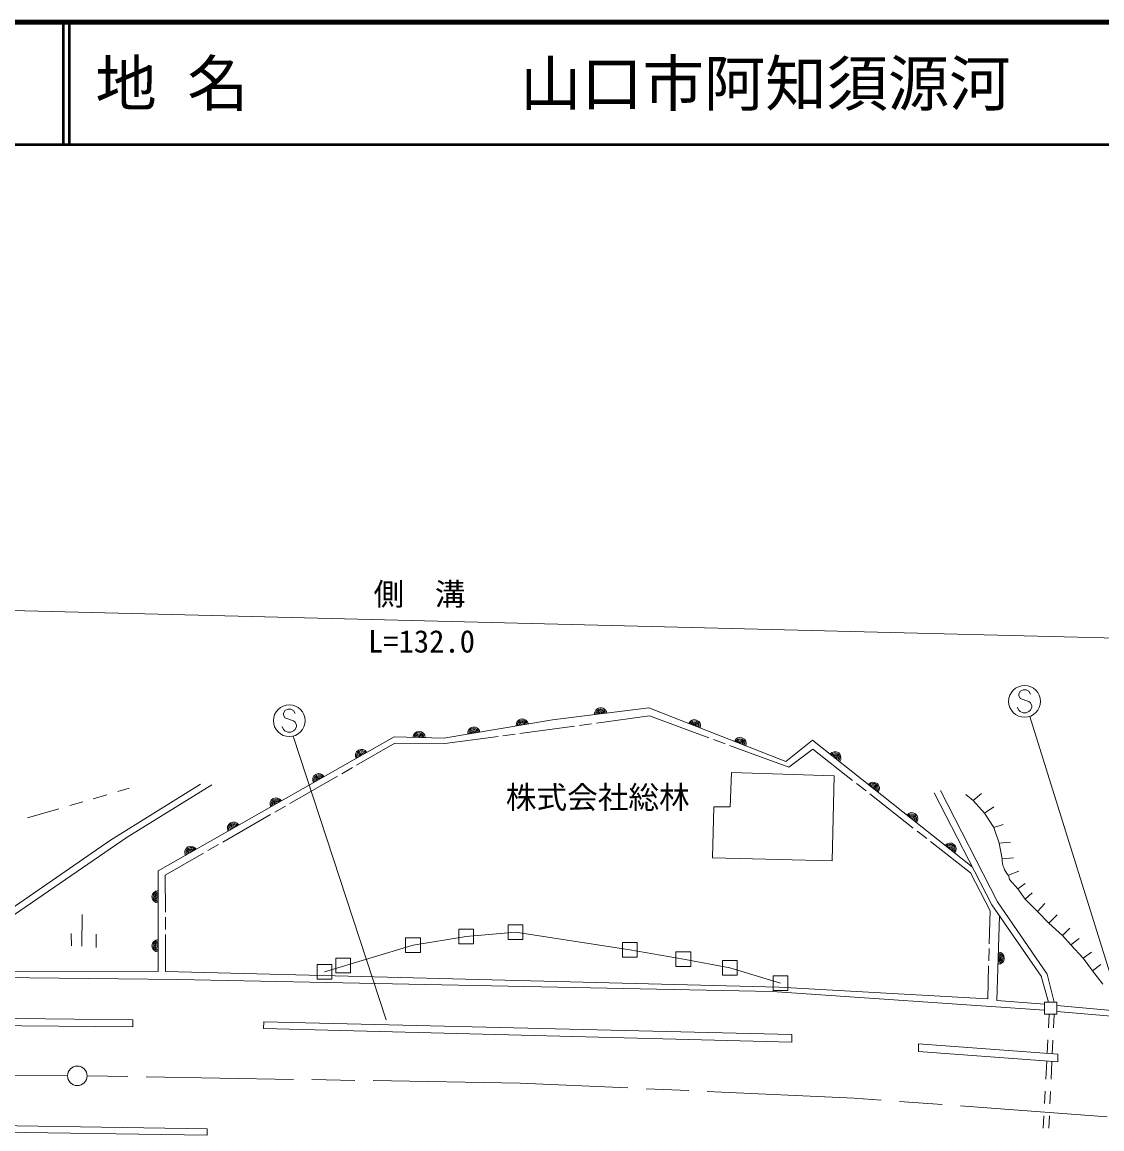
# Model space of a CAD drawing. Units: millimetres, scale not verified. Extents: x 40000 to 680000, y 20000 to 380000.
# Drawn here: x 364404 to 452485, y 289666 to 380000 of the extents above; entities that cross this region are included whole.
import ezdxf
from ezdxf.enums import TextEntityAlignment as Align

# ---------------------------------------------------------------- set-up
doc = ezdxf.new("R2010")
doc.units = ezdxf.units.MM
doc.header["$LTSCALE"] = 1000
doc.linetypes.add('CHAIN', pattern=[18.5, 12, -1.5, 3.5, -1.5])
for name, color, linetype, lineweight in [('M-BGD', 7, 'Continuous', 13), ('M-BMK', 2, 'CHAIN', 13), ('M-BMK-ROW', 30, 'Continuous', 13), ('M-BMK-SRVR', 3, 'Continuous', 13), ('M-STR-HTXT', 7, 'Continuous', 13), ('M-STR-STRC', 7, 'Continuous', 13), ('M-TTL', 2, 'Continuous', 140), ('M-TTL-LINE', 7, 'Continuous', 50)]:
    doc.layers.add(name, color=color, linetype=linetype, lineweight=lineweight)
doc.layers.add('M-TTL-TXT', color=7, linetype='Continuous')
doc.styles.add('ＭＳ ゴシック', font='')
doc.styles.get('ＭＳ ゴシック').set_extended_font_data('MS Gothic')

msp = doc.modelspace()

# ---------------------------------------------------------------- linework, layer by layer
at = {"layer": 'M-BGD'}
for p, q in [((405014, 321941), (409473, 322543)), ((409870, 322596), (410861, 322730)), ((411257, 322783), (415592, 323368)), ((415592, 323368), (420429, 321585)), ((398894, 321116), (403230, 321701)), ((403626, 321754), (404617, 321888)), ((391692, 319354), (394815, 321148)), ((394815, 321148), (398894, 321116)), ((420805, 321446), (421743, 321100)), ((422118, 320962), (426955, 319179)), ((426955, 319179), (428895, 320669)), ((428895, 320669), (432146, 318114)), ((390478, 318656), (391345, 319155)), ((386229, 316215), (390131, 318457)), ((372220, 317206), (373147, 317478)), ((432461, 317867), (433247, 317249)), ((368299, 316057), (369348, 316365)), ((370194, 316612), (371304, 316938)), ((433561, 317002), (437100, 314222)), ((441394, 316964), (441986, 316456)), ((441986, 316456), (442664, 317049)), ((441986, 316456), (442918, 315440)), ((364848, 315046), (367399, 315794)), ((380767, 313077), (384668, 315319)), ((385015, 315518), (385882, 316016)), ((442918, 315440), (443680, 315948)), ((442918, 315440), (443680, 314255)), ((443680, 314255), (444442, 314509)), ((437414, 313975), (438200, 313357)), ((443680, 314255), (444103, 312985)), ((379553, 312380), (380420, 312878)), ((438515, 313110), (441766, 310555)), ((444103, 312985), (445034, 313069)), ((444103, 312985), (444357, 311715)), ((376083, 310386), (379206, 312180)), ((444357, 311715), (445288, 311799)), ((376094, 307343), (376083, 310386)), ((441766, 310555), (443371, 307471)), ((444865, 310360), (445712, 310699)), ((445627, 309259), (446220, 309683)), ((445627, 309259), (446220, 308413)), ((446220, 308413), (446812, 308921)), ((446220, 308413), (447236, 307397)), ((447236, 307397), (447828, 308074)), ((369303, 307173), (369268, 304569)), ((443371, 307471), (443296, 304777)), ((447236, 307397), (448167, 306465)), ((448167, 306465), (448844, 307143)), ((376099, 305943), (376095, 306943)), ((443919, 300136), (444129, 307060)), ((448167, 306465), (449268, 305449)), ((368402, 305622), (368425, 304604)), ((370434, 305568), (370442, 304460)), ((376112, 302500), (376101, 305543)), ((449268, 305449), (449860, 306042)), ((449268, 305449), (449945, 304687)), ((449945, 304687), (450622, 305195)), ((449945, 304687), (450622, 305195)), ((449945, 304687), (450961, 303587)), ((443285, 304377), (443258, 303377)), ((450961, 303587), (451638, 304095)), ((450961, 303587), (451723, 302571)), ((443247, 302978), (443172, 300283)), ((451723, 302571), (452400, 303079)), ((451723, 302571), (452570, 301470)), ((447800, 299855), (443919, 300136)), ((448800, 300018), (447800, 300018)), ((447800, 300018), (447800, 299018)), ((448800, 299018), (448800, 300018)), ((447800, 299018), (448800, 299018)), ((448136, 297920), (448196, 299018)), ((448587, 299018), (448535, 297905)), ((453898, 299263), (448800, 299739)), ((448800, 299246), (453898, 298805)), ((448022, 295824), (448081, 296922)), ((448489, 296906), (448437, 295793)), ((447907, 293730), (447987, 295194)), ((448408, 295163), (448341, 293716)), ((447798, 291733), (447853, 292732)), ((448294, 292717), (448248, 291718)), ((447689, 289736), (447744, 290735)), ((448201, 290720), (448155, 289721))]:
    msp.add_line(p, q, dxfattribs=at)
for points in [[(441916, 311052), (428892, 321395), (426692, 319663), (415528, 324019), (407670, 323042), (398798, 321555), (394759, 321658), (375496, 310719), (375490, 302511)], [(356090, 302520), (371599, 313240), (378953, 317798)], [(356977, 302520), (372966, 313484), (379870, 317740)], [(448134, 300018), (447539, 302122), (443522, 307940), (438800, 317096)], [(439314, 317285), (443966, 308197), (448032, 302300), (448591, 300018)], [(444865, 310360), (444950, 310021), (445627, 309259)], [(293392, 302210), (313436, 302512), (321079, 302536), (325582, 302567), (335710, 302530), (375490, 302511)], [(335710, 302530), (335732, 302023), (357725, 302086), (377100, 301845)], [(443172, 300283), (426145, 301230), (376112, 302500)], [(377100, 301845), (425584, 300873), (447800, 299362)], [(284603, 298313), (284391, 298306), (283777, 298289), (238078, 296698), (238131, 296172), (283800, 297683), (284417, 297713), (294295, 298049), (310403, 298186), (322654, 298257), (343186, 298278), (373421, 298000)], [(373421, 298000), (373421, 298562), (354371, 298778), (322917, 298786), (310841, 298708), (293591, 298605), (284603, 298313)]]:
    msp.add_lwpolyline(points, dxfattribs=at)
for points in [[(422259, 318742), (430641, 318488), (430472, 311545), (420735, 311799), (420820, 315948), (422174, 315948)], [(427184, 296730), (384104, 297860), (384128, 298398), (427203, 297358)], [(437538, 296605), (448892, 295759), (448892, 295127), (437521, 295968)], [(355350, 290063), (379496, 289668), (379485, 289142), (355330, 289504)]]:
    msp.add_lwpolyline(points, close=True, dxfattribs=at)
for centre, radius, start, end in [((411599, 323531), 500, 7.0886, 187.0886), ((411599, 323531), 400, 7.0886, 187.0886), ((411599, 323531), 300, 7.0886, 187.0886), ((411599, 323531), 200, 7.0886, 187.0886), ((411599, 323531), 100, 7.0886, 187.0886), ((411599, 323531), 100, 7.0886, 187.0886), ((405207, 322629), 500, 9.51897, 189.51897), ((405207, 322629), 400, 9.51897, 189.51897), ((405207, 322629), 300, 9.51897, 189.51897), ((405207, 322629), 200, 9.51897, 189.51897), ((405207, 322629), 100, 9.51897, 189.51897), ((405207, 322629), 100, 9.51897, 189.51897), ((419247, 322568), 500, 338.68588, 158.68588), ((419247, 322568), 400, 338.68588, 158.68588), ((419247, 322568), 300, 338.68588, 158.68588), ((419247, 322568), 200, 338.68588, 158.68588), ((419247, 322568), 100, 338.68588, 158.68588), ((419247, 322568), 100, 338.68588, 158.68588), ((396779, 321606), 500, 358.52956, 178.52956), ((396779, 321606), 400, 358.52956, 178.52956), ((396779, 321606), 300, 358.52956, 178.52956), ((396779, 321606), 200, 358.52956, 178.52956), ((396779, 321606), 100, 358.52956, 178.52956), ((396779, 321606), 100, 358.52956, 178.52956), ((401262, 321968), 500, 9.51897, 189.51897), ((401262, 321968), 400, 9.51897, 189.51897), ((401262, 321968), 300, 9.51897, 189.51897), ((401262, 321968), 200, 9.51897, 189.51897), ((401262, 321968), 100, 9.51897, 189.51897), ((401262, 321968), 100, 9.51897, 189.51897), ((422973, 321114), 500, 338.68588, 158.68588), ((422973, 321114), 400, 338.68588, 158.68588), ((422973, 321114), 300, 338.68588, 158.68588), ((422973, 321114), 200, 338.68588, 158.68588), ((422973, 321114), 100, 338.68588, 158.68588), ((422973, 321114), 100, 338.68588, 158.68588), ((392084, 320139), 500, 29.59312, 209.59312), ((392084, 320139), 400, 29.59312, 209.59312), ((392084, 320139), 300, 29.59312, 209.59312), ((392084, 320139), 200, 29.59312, 209.59312), ((392084, 320139), 100, 29.59312, 209.59312), ((392084, 320139), 100, 29.59312, 209.59312), ((430705, 319955), 500, 321.54902, 141.54902), ((430705, 319955), 400, 321.54902, 141.54902), ((430705, 319955), 300, 321.54902, 141.54902), ((430705, 319955), 200, 321.54902, 141.54902), ((430705, 319955), 100, 321.54902, 141.54902), ((430705, 319955), 100, 321.54902, 141.54902), ((388606, 318164), 500, 29.59312, 209.59312), ((388606, 318164), 400, 29.59312, 209.59312), ((388606, 318164), 300, 29.59312, 209.59312), ((388606, 318164), 200, 29.59312, 209.59312), ((388606, 318164), 100, 29.59312, 209.59312), ((388606, 318164), 100, 29.59312, 209.59312), ((433838, 317467), 500, 321.54902, 141.54902), ((433838, 317467), 400, 321.54902, 141.54902), ((433838, 317467), 300, 321.54902, 141.54902), ((433838, 317467), 200, 321.54902, 141.54902), ((433838, 317467), 100, 321.54902, 141.54902), ((433838, 317467), 100, 321.54902, 141.54902), ((385128, 316188), 500, 29.59312, 209.59312), ((385128, 316188), 400, 29.59312, 209.59312), ((385128, 316188), 300, 29.59312, 209.59312), ((385128, 316188), 200, 29.59312, 209.59312), ((385128, 316188), 100, 29.59312, 209.59312), ((385128, 316188), 100, 29.59312, 209.59312), ((436970, 314980), 500, 321.54902, 141.54902), ((436970, 314980), 400, 321.54902, 141.54902), ((436970, 314980), 300, 321.54902, 141.54902), ((381649, 314213), 500, 29.59312, 209.59312), ((381649, 314213), 400, 29.59312, 209.59312), ((381649, 314213), 300, 29.59312, 209.59312), ((381649, 314213), 200, 29.59312, 209.59312), ((436970, 314980), 200, 321.54902, 141.54902), ((436970, 314980), 100, 321.54902, 141.54902), ((436970, 314980), 100, 321.54902, 141.54902), ((381649, 314213), 100, 29.59312, 209.59312), ((381649, 314213), 100, 29.59312, 209.59312), ((378171, 312238), 500, 29.59312, 209.59312), ((378171, 312238), 400, 29.59312, 209.59312), ((440103, 312492), 500, 321.54902, 141.54902), ((440103, 312492), 400, 321.54902, 141.54902), ((440103, 312492), 300, 321.54902, 141.54902), ((440103, 312492), 200, 321.54902, 141.54902), ((440103, 312492), 100, 321.54902, 141.54902), ((440103, 312492), 100, 321.54902, 141.54902), ((378171, 312238), 300, 29.59312, 209.59312), ((378171, 312238), 200, 29.59312, 209.59312), ((378171, 312238), 100, 29.59312, 209.59312), ((378171, 312238), 100, 29.59312, 209.59312), ((446256, 311654), 1900, 178.17591, 222.93618), ((375495, 308615), 500, 89.95843, 269.95843), ((375495, 308615), 400, 89.95843, 269.95843), ((375495, 308615), 300, 89.95843, 269.95843), ((375495, 308615), 200, 89.95843, 269.95843), ((375495, 308615), 100, 89.95843, 269.95843), ((375495, 308615), 100, 89.95843, 269.95843), ((375492, 304615), 500, 89.95843, 269.95843), ((375492, 304615), 400, 89.95843, 269.95843), ((375492, 304615), 300, 89.95843, 269.95843), ((375492, 304615), 200, 89.95843, 269.95843), ((375492, 304615), 100, 89.95843, 269.95843), ((375492, 304615), 100, 89.95843, 269.95843), ((444024, 303598), 500, 268.26176, 88.26176), ((444024, 303598), 400, 268.26176, 88.26176), ((444024, 303598), 300, 268.26176, 88.26176), ((444024, 303598), 200, 268.26176, 88.26176), ((444024, 303598), 100, 268.26176, 88.26176), ((444024, 303598), 100, 268.26176, 88.26176)]:
    msp.add_arc(centre, radius, start, end, dxfattribs=at)
at = {"layer": 'M-BMK'}
msp.add_line((452929, 290652), (432286, 292177), dxfattribs=at)
for points in [[(368104, 293997), (319872, 294184), (307653, 294078), (289106, 293832), (268930, 293391)], [(432286, 292177), (405031, 293406), (369704, 293981)]]:
    msp.add_lwpolyline(points, dxfattribs=at)
at = {"layer": 'M-BMK-ROW'}
for p, q in [((405242, 306313), (404042, 306313)), ((404042, 306313), (404042, 305113)), ((405242, 305113), (405242, 306313)), ((401218, 305977), (400018, 305977)), ((400018, 305977), (400018, 304777)), ((401218, 304777), (401218, 305977)), ((396891, 305259), (395691, 305259)), ((395691, 305259), (395691, 304059)), ((396891, 304059), (396891, 305259)), ((400018, 304777), (401218, 304777)), ((404042, 305113), (405242, 305113)), ((414572, 304883), (413372, 304883)), ((413372, 304883), (413372, 303683)), ((414572, 303683), (414572, 304883)), ((391191, 303590), (389991, 303590)), ((389991, 303590), (389991, 302390)), ((391191, 302390), (391191, 303590)), ((395691, 304059), (396891, 304059)), ((413372, 303683), (414572, 303683)), ((418943, 304108), (417743, 304108)), ((417743, 304108), (417743, 302908)), ((418943, 302908), (418943, 304108)), ((389664, 303085), (388464, 303085)), ((388464, 303085), (388464, 301885)), ((389664, 301885), (389664, 303085)), ((417743, 302908), (418943, 302908)), ((422732, 303402), (421532, 303402)), ((421532, 303402), (421532, 302202)), ((422732, 302202), (422732, 303402)), ((388464, 301885), (389664, 301885)), ((389991, 302390), (391191, 302390)), ((421532, 302202), (422732, 302202)), ((426872, 302159), (425672, 302159)), ((425672, 302159), (425672, 300959)), ((426872, 300959), (426872, 302159)), ((425672, 300959), (426872, 300959))]:
    msp.add_line(p, q, dxfattribs=at)
msp.add_lwpolyline([(389064, 302485), (396291, 304659), (400618, 305377), (404642, 305713), (413972, 304283), (418343, 303508), (422132, 302802), (426272, 301559)], dxfattribs=at)
at = {"layer": 'M-BMK-SRVR'}
msp.add_circle((368904, 293994), 800, dxfattribs=at)
at = {"layer": 'M-STR-HTXT'}
msp.add_line((321756, 333011), (453760, 329715), dxfattribs=at)
at = {"layer": 'M-STR-STRC'}
for p, q in [((445825, 325387), (445707, 325150)), ((446061, 325505), (445825, 325387)), ((446298, 325505), (446061, 325505)), ((446534, 325387), (446298, 325505)), ((446652, 325150), (446534, 325387)), ((445707, 325150), (445707, 325032)), ((445707, 325032), (445825, 324796)), ((445825, 324796), (446534, 324560)), ((446534, 324560), (446652, 324441)), ((446652, 324441), (446771, 324205)), ((385844, 323808), (385726, 323572)), ((385726, 323572), (385726, 323454)), ((385726, 323454), (385844, 323217)), ((386081, 323926), (385844, 323808)), ((386317, 323926), (386081, 323926)), ((386553, 323808), (386317, 323926)), ((386672, 323572), (386553, 323808)), ((445707, 323850), (445589, 324087)), ((445825, 323732), (445707, 323850)), ((446061, 323614), (445825, 323732)), ((446298, 323614), (446061, 323614)), ((446534, 323732), (446298, 323614)), ((446652, 323850), (446534, 323732)), ((446771, 324087), (446652, 323850)), ((446771, 324205), (446771, 324087)), ((385726, 322272), (385608, 322508)), ((385844, 323217), (386553, 322981)), ((386553, 322981), (386672, 322863)), ((386672, 322863), (386790, 322626)), ((386790, 322508), (386672, 322272)), ((386790, 322626), (386790, 322508)), ((446604, 323331), (455363, 295223)), ((385844, 322154), (385726, 322272)), ((386081, 322035), (385844, 322154)), ((386317, 322035), (386081, 322035)), ((386553, 322154), (386317, 322035)), ((386506, 321718), (394112, 298576)), ((386672, 322272), (386553, 322154))]:
    msp.add_line(p, q, dxfattribs=at)
for centre in [(446180, 324560), (386199, 322981)]:
    msp.add_circle(centre, 1300, dxfattribs=at)
at = {"layer": 'M-TTL'}
msp.add_line((680000, 380000), (40000, 380000), dxfattribs=at)
at = {"layer": 'M-TTL-LINE'}
for p, q in [((367750, 380000), (367750, 370000)), ((368250, 380000), (368250, 370000)), ((40000, 370000), (680000, 370000))]:
    msp.add_line(p, q, dxfattribs=at)

# ---------------------------------------------------------------- texts
at = {"layer": 'M-BGD', "style": 'ＭＳ ゴシック'}
msp.add_text('株式会社総林', height=1833, dxfattribs=at).set_placement((411362, 315262), align=Align.BOTTOM_CENTER)
at = {"layer": 'M-STR-HTXT', "style": 'ＭＳ ゴシック'}
for s, p in [('側\u3000溝', (396820, 331848)), ('L=132.0', (396982, 327993))]:
    msp.add_text(s, height=1833, dxfattribs=at).set_placement(p, align=Align.BOTTOM_CENTER)
at = {"layer": 'M-TTL-TXT', "style": 'ＭＳ ゴシック'}
for s, p in [('地 名', (370380, 375000)), ('山口市阿知須源河', (405024, 375000))]:
    msp.add_text(s, height=3666, dxfattribs=at).set_placement(p, align=Align.MIDDLE_LEFT)

doc.saveas('drawing.dxf')
